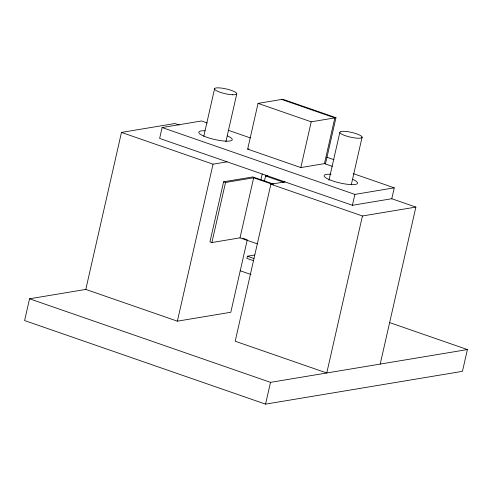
<?xml version="1.0" encoding="UTF-8"?>
<svg xmlns="http://www.w3.org/2000/svg" width="492" height="492" viewBox="0 0 492 492"><rect width="100%" height="100%" fill="white"/><g stroke="black" fill="none" stroke-linecap="round" stroke-linejoin="round"><path stroke-width="0.74" d="M247.285 239.752L230.81 312.272L177.366 321.171L85.805 289.413L29.551 298.785L24.6 320.563L265.557 404.135L462.449 371.343L467.4 349.56L389.393 322.506M85.805 289.413L121.475 132.416L174.918 123.517L179.168 124.993M207.243 122.975L201.486 120.983L162.108 127.539L159.636 138.43L352.395 205.287L391.78 198.731L415.875 207.089L380.205 364.086M203.78 136.309L214.629 88.566M177.366 321.171L213.036 164.174L227.101 161.831M225.877 141.794L236.726 94.052M273.761 184.174L252.857 176.929L223.608 181.8L209.955 241.867L211.886 242.538L240.016 237.851L257.384 243.878M211.886 242.538L225.533 182.464L253.663 177.784L272.482 184.309M332.364 166.376L324.449 163.627L300.821 167.563L247.66 149.125L258.054 103.381L282.808 99.261L335.968 117.699L325.458 163.947M240.016 237.851L253.663 177.784M260.877 179.943L262.236 173.965M254.764 254.991L247.378 256.221L246.879 258.398L253.343 260.643M264.419 181.197L265.6 176.001L267.814 175.632M284.93 181.886L270.864 184.229L235.194 341.227L326.762 372.985L362.432 215.988L415.875 207.089M300.821 167.563L311.215 121.819L335.968 117.699M265.557 404.135L270.508 382.352L467.4 349.56M324.449 163.627L334.843 117.889L281.682 99.452M328.976 180.189L339.824 132.446M351.276 184.82L362.124 137.077L361.632 136.333A11.433 2.435 12.8 0 0 342.776 131.296L341.097 131.469A11.433 2.435 12.8 0 0 348.508 136.665A11.433 2.435 12.8 0 0 362.124 137.077M352.395 205.287L354.873 194.395L394.252 187.839L391.78 198.731M247.66 149.125L248.977 148.91M284.8 181.905L283.318 182.151L265.6 176.001M258.054 103.381L311.215 121.819M326.842 157.231L334.025 159.722M228.11 130.214L250.422 137.951M353.231 173.614L394.252 187.839M162.108 127.539L354.873 194.395M121.475 132.416L213.036 164.174M270.864 184.229L362.432 215.988M223.608 181.8L225.533 182.464M242.827 238.251L246.437 239.499M247.378 256.221L253.841 258.46M240.17 270.754L251 274.511M29.551 298.785L270.508 382.352M227.421 135.903A17.146 3.653 12.8 0 1 226.892 141.167A17.146 3.653 12.8 0 1 202.845 135.657A17.146 3.653 12.8 0 1 205.053 130.774M352.721 179.359A17.146 3.653 12.8 0 1 351.971 184.623A17.146 3.653 12.8 0 1 327.77 178.934A17.146 3.653 12.8 0 1 331.054 174.266M232.372 94.753L229.832 94.519A11.433 2.435 12.8 0 1 214.863 89.587A11.433 2.435 12.8 0 1 224.34 88.542L227.255 89.181A11.433 2.435 12.8 0 1 236.486 93.031A11.433 2.435 12.8 0 1 232.372 94.753"/></g></svg>
